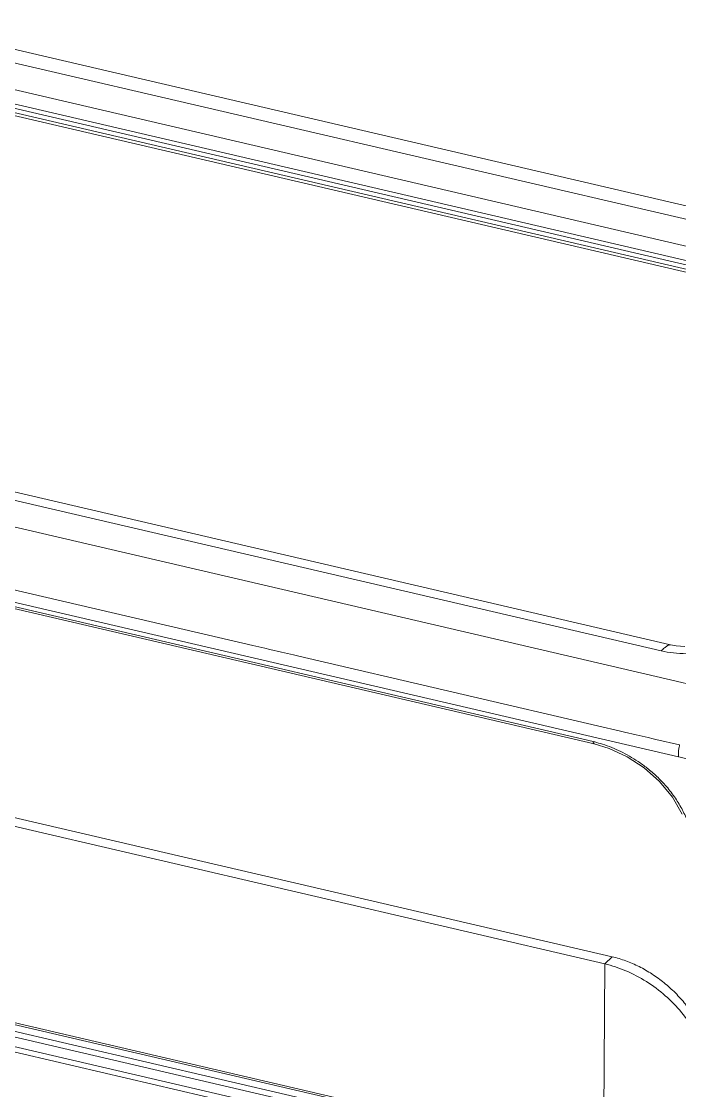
# Model space of a CAD drawing. Header units: millimetres. Extents: x 3219 to 3653, y 1046 to 1347.
# Drawn here: x 3414.5 to 3460.5, y 1085.7 to 1160.3 of the extents above; entities that cross this region are included whole.
import ezdxf

# ---------------------------------------------------------------- set-up
doc = ezdxf.new("R2010")
doc.units = ezdxf.units.MM
doc.layers.add('from', color=7, linetype='Continuous', lineweight=13)

# ---------------------------------------------------------------- blocks, each defined once
blk = doc.blocks.new('*u51')
at = {"color": 7, "linetype": 'Continuous'}
for p, q in [((-83.078, 135.37), (31.923, 108.591)), ((33.928, 109.379), (-81.085, 136.161)), ((23.086, 108.145), (-78.539, 131.81)), ((22.192, 107.032), (-79.432, 130.696)), ((-79.612, 129.654), (22.013, 105.99)), ((-79.523, 129.906), (22.102, 106.241)), ((22.11, 106.65), (-79.514, 130.315)), ((-8.831, 78.153), (-110.455, 101.817)), ((-9.7, 77.588), (-111.325, 101.252)), ((-110.854, 98.639), (-9.229, 74.974)), ((-8.076, 67.718), (-123.072, 94.497)), ((-114.908, 91.995), (-15.923, 68.945)), ((-114.87, 92.161), (-16.032, 69.146)), ((-47.696, 78.086), (-79.101, 85.399)), ((-47.416, 78.021), (-47.696, 78.086)), ((-46.587, 77.828), (-47.416, 78.021)), ((-46.106, 77.716), (-46.587, 77.828)), ((-45.02, 77.463), (-46.106, 77.716)), ((-8.304, 78.054), (-8.831, 78.153)), ((-7.484, 77.984), (-8.304, 78.054)), ((-44.741, 77.398), (-45.02, 77.463)), ((-43.912, 77.205), (-44.741, 77.398)), ((-43.431, 77.093), (-43.912, 77.205)), ((-14.701, 70.402), (-43.431, 77.093)), ((-9.229, 74.974), (-5.162, 74.027)), ((-14.244, 49.122), (-113.229, 72.172)), ((-113.935, 71.513), (-14.95, 48.463)), ((-14.421, 70.337), (-14.701, 70.402)), ((-13.592, 70.144), (-14.421, 70.337)), ((-13.112, 70.032), (-13.592, 70.144)), ((-12.026, 69.78), (-13.112, 70.032)), ((-11.747, 69.715), (-12.026, 69.78)), ((-10.917, 69.521), (-11.747, 69.715)), ((-15.923, 68.945), (-14.518, 68.517)), ((-10.436, 69.409), (-10.917, 69.521)), ((-10.191, 69.352), (-10.436, 69.409)), ((-7.973, 68.836), (-10.191, 69.352)), ((-14.518, 68.517), (-12.85, 67.742)), ((-12.85, 67.742), (-11.268, 66.704)), ((-11.268, 66.704), (-9.845, 65.438)), ((-9.845, 65.438), (-8.649, 63.986)), ((-8.649, 63.986), (-7.738, 62.401)), ((-7.783, 27.198), (-122.779, 53.977)), ((-7.665, 26.281), (-121.557, 52.803)), ((-15.527, 30.155), (-114.511, 53.205)), ((-15.37, 30.286), (-114.379, 53.342)), ((-121.824, 52.357), (-6.816, 25.575)), ((-15.746, 29.585), (-114.731, 52.635)), ((-14.244, 49.122), (-14.95, 48.463)), ((-15.048, 30.587), (-14.95, 48.463))]:
    blk.add_line(p, q, dxfattribs=at)
blk.add_arc((-18.561, 58.287), 11.15, 76.07735, 76.88988, dxfattribs=at)
for points, start_tangent, end_tangent in [([(-2.307, 78.765), (-2.978, 78.281), (-3.869, 77.873), (-4.927, 77.568), (-6.101, 77.381), (-7.33, 77.322), (-8.555, 77.393), (-9.7, 77.588)], (-0.731534, -0.681805), (-0.973942, 0.226795)), ([(-9.7, 77.588), (-9.393, 77.861), (-9.26, 77.966), (-9.142, 78.049), (-9.037, 78.109), (-8.946, 78.145), (-8.868, 78.157), (-8.831, 78.153)], (0.731534, 0.681805), (0.974405, -0.224798)), ([(9.393, 70.5), (9.336, 70.446), (9.278, 70.392), (9.219, 70.337), (9.161, 70.282), (9.104, 70.229), (9.047, 70.176), (8.991, 70.124), (8.935, 70.071), (8.878, 70.018), (8.819, 69.964), (8.759, 69.909), (8.696, 69.854), (8.63, 69.798), (8.564, 69.744), (8.496, 69.689), (8.422, 69.631), (8.34, 69.569), (8.246, 69.5), (8.138, 69.423), (8.014, 69.337), (7.873, 69.244), (7.715, 69.143), (7.542, 69.037), (7.352, 68.927), (7.144, 68.812), (6.917, 68.693), (6.664, 68.569), (6.381, 68.438), (6.064, 68.3), (5.704, 68.156), (5.297, 68.005), (4.833, 67.849), (4.303, 67.689), (3.712, 67.531), (3.077, 67.383), (2.401, 67.25), (1.688, 67.134), (0.944, 67.037), (0.171, 66.963), (-0.607, 66.914), (-1.311, 66.891), (-1.935, 66.888), (-2.495, 66.898), (-3.004, 66.918), (-3.466, 66.945), (-3.885, 66.977), (-4.261, 67.013), (-4.599, 67.05), (-4.905, 67.088), (-5.191, 67.128), (-5.469, 67.169), (-5.743, 67.213), (-6.015, 67.26), (-6.283, 67.309), (-6.549, 67.362), (-6.812, 67.42), (-7.066, 67.48), (-7.31, 67.538), (-7.549, 67.595), (-7.797, 67.653), (-8.076, 67.718)], (-0.727646, -0.685953), (-0.97325, 0.229748)), ([(-16.032, 69.146), (-15.989, 68.999), (-15.923, 68.946)], (0.108998, -0.994042), (0.957043, -0.289947)), ([(-15.878, 69.109), (-15.146, 68.901), (-14.289, 68.593), (-13.451, 68.22), (-12.647, 67.794), (-11.843, 67.294), (-10.996, 66.678), (-10.104, 65.907), (-9.197, 64.959), (-8.364, 63.874), (-7.708, 62.771), (-7.201, 61.624), (-6.84, 60.403), (-6.676, 59.357)], (0.970625, -0.240596), (0.090997, -0.995851)), ([(-7.973, 68.836), (-8.053, 68.443), (-8.088, 68.062), (-8.076, 67.718)], (-0.252049, -0.967715), (0.114291, -0.993447)), ([(-14.244, 49.122), (-12.982, 48.745), (-11.743, 48.208), (-10.547, 47.522), (-9.416, 46.699), (-8.37, 45.754), (-7.43, 44.707), (-6.61, 43.575), (-5.928, 42.382), (-5.391, 41.147), (-5.006, 39.895), (-4.781, 38.642)], (0.973943, -0.226794), (0.113518, -0.993536)), ([(-14.95, 48.463), (-12.991, 47.821), (-11.065, 46.813), (-9.309, 45.503), (-7.787, 43.934), (-6.548, 42.118), (-5.693, 40.154), (-5.283, 38.174)], (0.973943, -0.226794), (0.095854, -0.995395))]:
    blk.add_spline(points, degree=3, dxfattribs=dict(at, start_tangent=start_tangent, end_tangent=end_tangent))

msp = doc.modelspace()

# ---------------------------------------------------------------- block references
at = {"layer": 'from', "xscale": 0.75, "yscale": 0.75, "zscale": 0.75}
msp.add_blockref('*u51', (3466.486, 1058.204), dxfattribs=at)

doc.saveas('drawing.dxf')
